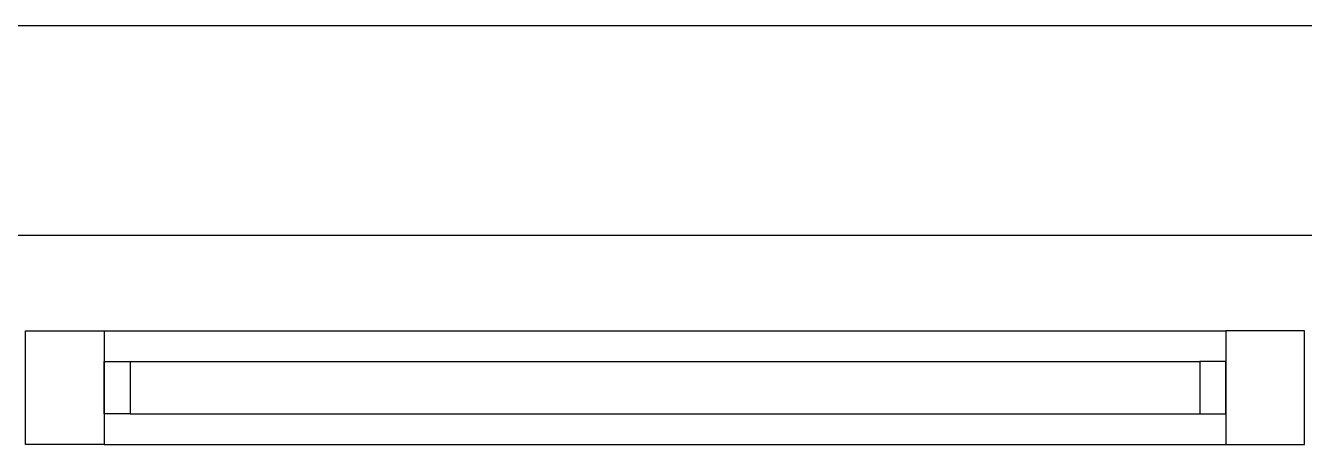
# Model space of a CAD drawing. Extents: x 296441 to 853063, y 459050 to 1117990.
# Drawn here: x 626619 to 627352, y 568007 to 568247 of the extents above; entities that cross this region are included whole.
import ezdxf

# ---------------------------------------------------------------- set-up
doc = ezdxf.new("R2010")
doc.units = 0
doc.header["$LTSCALE"] = 1000
doc.linetypes.add('14-GRID$0$CENTER2', pattern=[28.575, 19.05, -3.175, 3.175, -3.175])
for name, color, linetype in [('14-GRID$0$G-GRID', 9, '14-GRID$0$CENTER2'), ('D2-D3-FL03$0$A-SECT-WIND', 155, 'Continuous'), ('D2-D3-FL03$0$A-SECT-WOOD', 17, 'Continuous'), ('D2-D3-FL03$0$G-XREF', 2, 'Continuous'), ('E2-E3-FL03$0$A-OVLK', 140, 'Continuous'), ('E_OTHER', 7, 'Continuous')]:
    doc.layers.add(name, color=color, linetype=linetype)
doc.styles.add('E2-E3-FL03$0$E1-FL03$0$Standard', font='')
doc.styles.get('E2-E3-FL03$0$E1-FL03$0$Standard').set_extended_font_data('SimSun')

# ---------------------------------------------------------------- blocks, each defined once
blk = doc.blocks.new('*U1638')
at = {"layer": 'D2-D3-FL03$0$A-SECT-WIND'}
for p, q in [((45, 32.5), (688.27, 32.5)), ((60, 15), (673.27, 15)), ((60, -15), (673.27, -15)), ((45, -32.5), (688.27, -32.5))]:
    blk.add_line(p, q, dxfattribs=at)
at = {"layer": 'D2-D3-FL03$0$A-SECT-WOOD'}
for points in [[(0, 32.5), (45, 32.5), (45, -32.5), (0, -32.5)], [(733.27, 32.5), (688.27, 32.5), (688.27, -32.5), (733.27, -32.5)], [(60, 15), (60, -15), (45, -15), (45, 15)], [(673.27, 15), (673.27, -15), (688.27, -15), (688.27, 15)]]:
    blk.add_lwpolyline(points, close=True, dxfattribs=at)
blk = doc.blocks.new('555Y')
at = {"layer": 'E2-E3-FL03$0$A-OVLK'}
blk.add_line((664303.88, 86343.43), (666543.88, 86343.43), dxfattribs=at)
at = {"layer": 'D2-D3-FL03$0$G-XREF'}
blk.add_blockref('*U1638', (664323.93, 86135.93), dxfattribs=at)
at = {"style": 'E2-E3-FL03$0$E1-FL03$0$Standard', "text_generation_flag": 4, "flags": 9}
for tag in ['XSIZE', 'YSIZE']:
    blk.add_attdef(tag, (662673.88, 95823.43, -0.03), '', height=0.5, rotation=90, dxfattribs=at)

msp = doc.modelspace()

# ---------------------------------------------------------------- linework, layer by layer
at = {"layer": '14-GRID$0$G-GRID', "color": 8, "ltscale": 0.1}
msp.add_line((595151.01, 568127.23), (674432.54, 568127.23), dxfattribs=at)

# ---------------------------------------------------------------- block references
at = {"layer": 'E_OTHER'}
msp.add_blockref('555Y', (-37705.4, 481903.8), dxfattribs=at)

doc.saveas('drawing.dxf')
